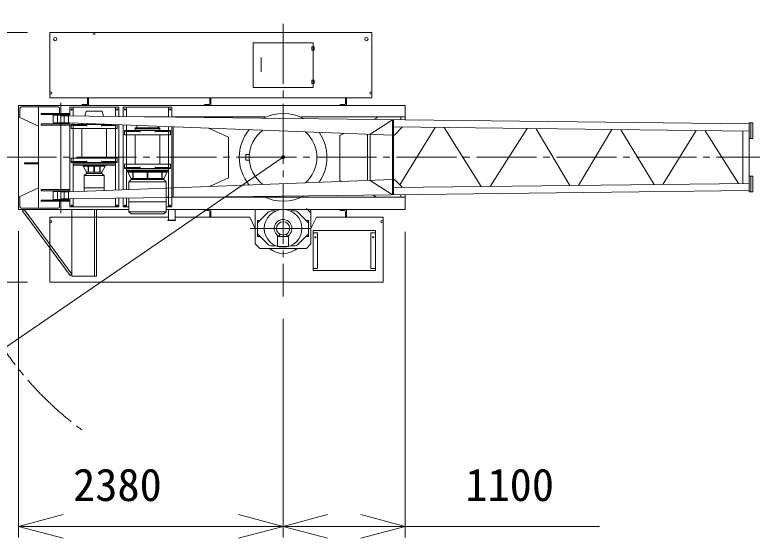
# Model space of a CAD drawing. Units: millimetres, scale not verified. Extents: x -17582 to 17444, y -25751 to 25749.
# Drawn here: x -13342 to -6705, y 17515 to 22228 of the extents above; entities that cross this region are included whole.
import ezdxf
from ezdxf.enums import TextEntityAlignment as Align

# ---------------------------------------------------------------- set-up
doc = ezdxf.new("R2010")
doc.units = ezdxf.units.MM
doc.header["$LTSCALE"] = 60
doc.header["$PDMODE"] = 32
doc.header["$PDSIZE"] = 30
doc.linetypes.add('CHAIN2', pattern=[12, 9, -1, 1, -1])
for name, color, linetype, lineweight in [('0-3_05 寸法', 7, 'Continuous', 18), ('0-4_10 当社外形線', 7, 'Continuous', 18), ('0-5_12 当社中心線', 7, 'CHAIN2', 18)]:
    doc.layers.add(name, color=color, linetype=linetype, lineweight=lineweight)
doc.styles.add('ＭＳ ゴシック', font='')
doc.styles.get('ＭＳ ゴシック').set_extended_font_data('MS Gothic')

msp = doc.modelspace()

# ---------------------------------------------------------------- linework, layer by layer
at = {"layer": '0-3_05 寸法'}
for p, q in [((-13226.8, 22069.62), (-16408.86, 22069.62)), ((-10926.8, 20944.62), (-13443.3, 19221.34)), ((-13306.8, 20278.89), (-13306.8, 18501.15)), ((-13306.8, 20274.62), (-13306.8, 17522.18)), ((-9826.8, 20274.62), (-9826.8, 17522.18)), ((-13226.8, 19819.62), (-16408.86, 19819.62)), ((-10926.8, 19490.59), (-10926.8, 17522.18)), ((-10926.8, 19490.59), (-10926.8, 17522.18)), ((-13306.8, 17622.18), (-12906.8, 17622.18)), ((-11326.8, 17622.18), (-12906.8, 17622.18)), ((-10926.8, 17622.18), (-11326.8, 17622.18)), ((-10926.8, 17622.18), (-10526.8, 17622.18)), ((-10526.8, 17622.18), (-10226.8, 17622.18)), ((-9826.8, 17622.18), (-10226.8, 17622.18)), ((-9826.8, 17622.18), (-8080.13, 17622.18))]:
    msp.add_line(p, q, dxfattribs=at)
for points in [[(-12906.8, 17515.01), (-13306.8, 17622.18), (-12906.8, 17729.36)], [(-11326.8, 17729.36), (-10926.8, 17622.18), (-11326.8, 17515.01)], [(-10526.8, 17515.01), (-10926.8, 17622.18), (-10526.8, 17729.36)], [(-10226.8, 17729.36), (-9826.8, 17622.18), (-10226.8, 17515.01)]]:
    msp.add_lwpolyline(points, dxfattribs=at)
at = {"layer": '0-4_10 当社外形線'}
for p, q in [((-11123.19, 21843.52), (-11123.19, 21715.12)), ((-12685.8, 21473.62), (-12685.8, 21427.62)), ((-12676.8, 21409.62), (-12676.8, 21479.62)), ((-11586.73, 21473.62), (-11586.73, 21427.62)), ((-11577.73, 21409.62), (-11577.73, 21479.62)), ((-10365.8, 21473.62), (-10365.8, 21427.62)), ((-10356.8, 21409.62), (-10356.8, 21479.62)), ((-13294.8, 21385.62), (-13294.8, 21318.62)), ((-13205.8, 21397.62), (-13282.8, 21397.62)), ((-13205.8, 21397.62), (-13027.8, 21397.62)), ((-13126.8, 21224.62), (-13126.8, 21397.62)), ((-13027.8, 21397.62), (-12950.8, 21397.62)), ((-12938.8, 21385.62), (-12938.8, 21339.62)), ((-12814.8, 21394.62), (-12434.8, 21394.62)), ((-12736.8, 21412.62), (-12736.8, 21409.62)), ((-12694.8, 21418.62), (-12730.8, 21418.62)), ((-12334.8, 21394.62), (-11958.8, 21394.62)), ((-11637.73, 21412.62), (-11637.73, 21409.62)), ((-11595.73, 21418.62), (-11631.73, 21418.62)), ((-10416.8, 21412.62), (-10416.8, 21409.62)), ((-10374.8, 21418.62), (-10410.8, 21418.62)), ((-12956.8, 21253.62), (-12956.8, 21323.62)), ((-12938.8, 21329.62), (-12938.8, 21323.62)), ((-12926.8, 21318.62), (-6732.8, 21244.62)), ((-12926.8, 21309.62), (-12926.8, 21245.02)), ((-12896.8, 21253.62), (-12896.8, 21323.62)), ((-12856.8, 21255.92), (-12856.8, 21318.62)), ((-12697.9, 21356.12), (-12710.56, 21316.02)), ((-12626.8, 21359.62), (-12693.13, 21359.62)), ((-12626.8, 21359.62), (-12560.46, 21359.62)), ((-12555.69, 21356.12), (-12542.4, 21314.02)), ((-11958.8, 21309.62), (-12173.47, 21309.62)), ((-11089.35, 21309.62), (-11928.8, 21309.62)), ((-11916.8, 21306.62), (-11916.8, 21309.62)), ((-11820.83, 21309.62), (-11811.38, 21305.32)), ((-9826.8, 21309.62), (-10764.24, 21309.62)), ((-10072.32, 21309.92), (-10108.57, 21285.02)), ((-9866.8, 21282.12), (-9866.8, 21309.62)), ((-12844.8, 20633.82), (-12844.8, 21255.52)), ((-12741.8, 21241.12), (-12829.8, 21241.12)), ((-12814.8, 21254.32), (-12814.8, 20634.92)), ((-12626.8, 21241.12), (-12741.8, 21241.12)), ((-12736.8, 21251.42), (-12736.8, 21246.12)), ((-12626.8, 21241.12), (-12511.8, 21241.12)), ((-12511.8, 21241.12), (-12468.67, 21241.12)), ((-12434.8, 21239.82), (-12434.8, 20649.42)), ((-12404.8, 20650.62), (-12404.8, 21238.72)), ((-10141.8, 21152.32), (-9941.8, 21283.02)), ((-9941.8, 20606.32), (-9941.8, 21283.02)), ((-9933.8, 21282.92), (-9933.8, 20606.42)), ((-12926.8, 21235.02), (-12926.8, 20654.22)), ((-12819.8, 21231.12), (-12697.39, 21231.12)), ((-12741.8, 21204.62), (-12511.8, 21204.62)), ((-12736.8, 21199.62), (-12736.8, 21069.62)), ((-12433.8, 21231.12), (-12556.2, 21231.12)), ((-12516.8, 21199.62), (-12516.8, 21069.62)), ((-12364.8, 20652.12), (-12364.8, 21237.22)), ((-12261.8, 21186.12), (-12349.8, 21186.12)), ((-12339.8, 21176.12), (-12217.39, 21176.12)), ((-12334.8, 21236.02), (-12334.8, 20843.12)), ((-12146.8, 21186.12), (-12261.8, 21186.12)), ((-12256.8, 21199.62), (-12256.8, 21191.12)), ((-12146.8, 21186.12), (-12031.8, 21186.12)), ((-11953.8, 21176.12), (-12076.2, 21176.12)), ((-12036.8, 21199.62), (-12036.8, 21191.12)), ((-12031.8, 21186.12), (-11943.8, 21186.12)), ((-11958.8, 21221.72), (-11958.8, 20843.12)), ((-11916.8, 20584.62), (-11916.8, 21220.02)), ((-6732.8, 21179.62), (-9933.8, 21217.92)), ((-9923.8, 21144.62), (-9853.8, 21214.62)), ((-9558.67, 21213.42), (-9877.17, 20698.02)), ((-9853.8, 21214.62), (-9853.8, 21216.92)), ((-9144.27, 20680.82), (-9477.71, 21212.42)), ((-8729.88, 21203.52), (-9062.08, 20681.82)), ((-8346.99, 20690.32), (-8650.06, 21202.52)), ((-7967.53, 21194.42), (-8269.5, 20691.32)), ((-7588.09, 20699.42), (-7888.92, 21193.42)), ((-7208.67, 21185.32), (-7508.33, 20700.42)), ((-6829.26, 20708.52), (-7127.72, 21184.32)), ((-6788.8, 21180.32), (-6788.8, 20709.02)), ((-12261.8, 21146.12), (-12031.8, 21146.12)), ((-12256.8, 21141.12), (-12256.8, 21014.62)), ((-12036.8, 21141.12), (-12036.8, 21014.62)), ((-10166.97, 20944.92), (-10166.85, 21153.22)), ((-10141.8, 21152.32), (-10141.8, 20737.02)), ((-9933.8, 21144.62), (-9923.8, 21144.62)), ((-6732.8, 20774.62), (-6732.8, 21114.62)), ((-12736.8, 20943.12), (-12736.8, 21069.62)), ((-12516.8, 20943.12), (-12516.8, 21069.62)), ((-12256.8, 20888.12), (-12256.8, 21014.62)), ((-12036.8, 20888.12), (-12036.8, 21014.62)), ((-12819.8, 20908.12), (-12697.39, 20908.12)), ((-12741.8, 20938.12), (-12511.8, 20938.12)), ((-12692.39, 20913.12), (-12692.39, 20913.22)), ((-12561.2, 20913.12), (-12561.2, 20913.22)), ((-12433.8, 20908.12), (-12556.2, 20908.12)), ((-10166.97, 20944.92), (-10166.85, 20736.02)), ((-12819.8, 20898.12), (-12829.8, 20898.12)), ((-12704.8, 20898.12), (-12819.8, 20898.12)), ((-12814.8, 20884.62), (-12704.8, 20884.62)), ((-12444.8, 20874.62), (-12814.8, 20874.62)), ((-12704.8, 20898.12), (-12429.8, 20898.12)), ((-12434.8, 20884.62), (-12704.8, 20884.62)), ((-12681.8, 20809.62), (-12681.8, 20864.62)), ((-12676.8, 20809.62), (-12676.8, 20864.62)), ((-12629.3, 20809.62), (-12629.3, 20864.62)), ((-12624.3, 20809.62), (-12624.3, 20864.62)), ((-12576.8, 20809.62), (-12576.8, 20864.62)), ((-12571.8, 20809.62), (-12571.8, 20864.62)), ((-12444.8, 20874.62), (-12434.8, 20874.62)), ((-12429.8, 20898.12), (-12423.8, 20898.12)), ((-12339.8, 20843.12), (-12349.8, 20843.12)), ((-12339.8, 20853.12), (-12217.39, 20853.12)), ((-12146.8, 20843.12), (-12339.8, 20843.12)), ((-12261.8, 20883.12), (-12031.8, 20883.12)), ((-12212.39, 20858.12), (-12212.39, 20858.22)), ((-12146.8, 20843.12), (-11953.8, 20843.12)), ((-12081.2, 20858.12), (-12081.2, 20858.22)), ((-11953.8, 20853.12), (-12076.2, 20853.12)), ((-11953.8, 20843.12), (-11943.8, 20843.12)), ((-12696.8, 20809.62), (-12696.8, 20799.62)), ((-12556.8, 20809.62), (-12556.8, 20799.62)), ((-12334.8, 20838.12), (-12334.8, 20653.22)), ((-12334.8, 20829.62), (-12146.8, 20829.62)), ((-12324.8, 20819.62), (-12334.8, 20819.62)), ((-12324.8, 20819.62), (-11968.8, 20819.62)), ((-12279.8, 20754.62), (-12279.8, 20809.62)), ((-12274.8, 20754.62), (-12274.8, 20809.62)), ((-12149.3, 20754.62), (-12149.3, 20809.62)), ((-12144.3, 20754.62), (-12144.3, 20809.62)), ((-12018.8, 20754.62), (-12018.8, 20809.62)), ((-12013.8, 20754.62), (-12013.8, 20809.62)), ((-11958.8, 20829.62), (-11958.8, 20838.12)), ((-12294.8, 20754.62), (-12294.8, 20744.62)), ((-11998.8, 20754.62), (-11998.8, 20744.62)), ((-9941.8, 20606.32), (-10141.8, 20737.02)), ((-9933.8, 20744.62), (-9923.8, 20744.62)), ((-6732.8, 20709.62), (-9933.8, 20671.42)), ((-9923.8, 20744.62), (-9853.8, 20674.62)), ((-13126.8, 20669.62), (-13126.8, 20486.62)), ((-6732.8, 20644.62), (-12926.8, 20570.62)), ((-12926.8, 20644.22), (-12926.8, 20584.62)), ((-9853.8, 20674.62), (-9853.8, 20672.32)), ((-13294.8, 20498.62), (-13294.8, 20575.62)), ((-12956.8, 20635.62), (-12956.8, 20565.62)), ((-12896.8, 20635.62), (-12896.8, 20565.62)), ((-12856.8, 20633.32), (-12856.8, 20570.62)), ((-12314.8, 20494.12), (-12314.8, 20577.92)), ((-11978.8, 20584.62), (-11958.8, 20584.62)), ((-11928.8, 20584.62), (-9826.8, 20584.62)), ((-10086.85, 20584.92), (-10114.93, 20604.22)), ((-9866.8, 20584.62), (-9866.8, 20607.22)), ((-12938.8, 20498.62), (-12938.8, 20549.62)), ((-12314.8, 20544.42), (-11978.8, 20544.42)), ((-13205.8, 20486.62), (-13282.8, 20486.62)), ((-12826.8, 19892.52), (-13256.56, 20474.62)), ((-13205.8, 20486.62), (-13027.8, 20486.62)), ((-13027.8, 20486.62), (-12950.8, 20486.62)), ((-12814.8, 20499.62), (-12434.8, 20499.62)), ((-12334.8, 20499.62), (-12314.8, 20499.62)), ((-12314.8, 20454.42), (-12314.8, 20494.12)), ((-11978.8, 20499.62), (-11958.8, 20499.62)), ((-11978.8, 20454.42), (-11978.8, 20494.12)), ((-11958.8, 20474.62), (-11958.8, 20379.62)), ((-11958.8, 20474.62), (-11958.8, 20379.62)), ((-11898.8, 20379.62), (-11898.8, 20474.62)), ((-11637.73, 20471.62), (-11637.73, 20474.62)), ((-11595.73, 20465.62), (-11631.73, 20465.62)), ((-11586.73, 20410.62), (-11586.73, 20456.62)), ((-11176.8, 20474.62), (-11176.8, 20164.62)), ((-11002, 20461.62), (-11035.67, 20461.42)), ((-10851.59, 20461.62), (-10817.92, 20461.42)), ((-10716.8, 20484.62), (-10676.8, 20444.62)), ((-10676.8, 20164.62), (-10676.8, 20474.62)), ((-10416.8, 20471.62), (-10416.8, 20474.62)), ((-10374.8, 20465.62), (-10410.8, 20465.62)), ((-10365.8, 20410.62), (-10365.8, 20456.62)), ((-11898.8, 20379.62), (-11898.8, 20414.62)), ((-11226.8, 20404.62), (-11898.8, 20404.62)), ((-11176.8, 20304.62), (-11226.8, 20404.62)), ((-10676.8, 20304.62), (-10626.8, 20404.62)), ((-10960.66, 20232.12), (-10960.66, 20255.22)), ((-10892.94, 20232.12), (-10892.94, 20255.12)), ((-11136.8, 20124.62), (-11176.8, 20164.62)), ((-11002, 20147.72), (-11035.67, 20147.92)), ((-10851.59, 20147.72), (-10817.92, 20147.92))]:
    msp.add_line(p, q, dxfattribs=at)
for points in [[(-13026.8, 21479.62), (-10126.8, 21479.62), (-10126.8, 22069.62), (-13026.8, 22069.62)], [(-11196.8, 21574.62), (-10656.8, 21574.62), (-10656.8, 21974.62), (-11196.8, 21974.62)], [(-10666.8, 21939.62), (-10646.8, 21939.62), (-10646.8, 21909.62), (-10666.8, 21909.62)], [(-10666.8, 21609.62), (-10646.8, 21609.62), (-10646.8, 21639.62), (-10666.8, 21639.62)], [(-6732.8, 21254.62), (-6716.8, 21254.62), (-6716.8, 21114.62), (-6732.8, 21114.62)], [(-6700.8, 21254.62), (-6716.8, 21254.62), (-6716.8, 21114.62), (-6700.8, 21114.62)], [(-6732.8, 20634.62), (-6716.8, 20634.62), (-6716.8, 20774.62), (-6732.8, 20774.62)], [(-6700.8, 20634.62), (-6716.8, 20634.62), (-6716.8, 20774.62), (-6700.8, 20774.62)], [(-11963.8, 20374.62), (-11893.8, 20374.62), (-11893.8, 20379.62), (-11963.8, 20379.62)], [(-11963.8, 20374.62), (-11893.8, 20374.62), (-11893.8, 20379.62), (-11963.8, 20379.62)], [(-10656.71, 19924.92), (-10096.71, 19924.92), (-10096.71, 20284.92), (-10656.71, 20284.92)], [(-10976.8, 20142.12), (-10876.8, 20142.12), (-10876.8, 20232.12), (-10976.8, 20232.12)]]:
    msp.add_lwpolyline(points, close=True, dxfattribs=at)
for points in [[(-9826.8, 21281.62), (-9826.8, 21409.62), (-13306.8, 21409.62), (-13306.8, 20474.62), (-12314.8, 20474.62)], [(-13303.8, 21309.62), (-13306.8, 21309.62), (-13306.8, 21409.62), (-13196.8, 21409.62)], [(-12926.8, 21339.62), (-12926.8, 21409.62), (-13036.8, 21409.62)], [(-12844.8, 21317.62), (-12844.8, 21394.62), (-12814.8, 21394.62), (-12814.8, 21317.32)], [(-12404.8, 21312.42), (-12404.8, 21394.62), (-12434.8, 21394.62), (-12434.8, 21312.72)], [(-12364.8, 21311.92), (-12364.8, 21394.62), (-12334.8, 21394.62), (-12334.8, 21311.62)], [(-11928.8, 21306.72), (-11928.8, 21394.62), (-11958.8, 21394.62), (-11958.8, 21307.12)], [(-13306.8, 21309.62), (-13126.8, 21224.62), (-13126.8, 20669.62), (-13306.8, 20584.62)], [(-12844.8, 21339.62), (-13104.42, 21339.62), (-13104.42, 21329.62), (-12844.8, 21329.62)], [(-12856.8, 21318.62), (-12856.8, 21323.62), (-12996.8, 21323.62), (-12996.8, 21253.62), (-12856.8, 21253.62), (-12856.8, 21255.92)], [(-12929.8, 21309.62), (-12926.8, 21309.62), (-12926.8, 21329.62)], [(-9941.8, 21144.62), (-12926.8, 21258.62), (-12926.8, 21318.62)], [(-12844.8, 21245.02), (-13104.42, 21245.02), (-13104.42, 21235.02), (-12844.8, 21235.02)], [(-12834.8, 21236.12), (-12834.8, 21204.62), (-12741.8, 21204.62)], [(-12418.8, 21236.12), (-12418.8, 21204.62), (-12511.8, 21204.62)], [(-12354.8, 21181.12), (-12354.8, 21146.12), (-12261.8, 21146.12)], [(-12246.8, 21209.62), (-12256.8, 21209.62), (-12256.8, 21199.62), (-12146.8, 21199.62)], [(-12239.61, 21232.42), (-12246.8, 21209.62), (-12146.8, 21209.62)], [(-12051.71, 21225.22), (-12046.8, 21209.62), (-12146.8, 21209.62)], [(-12046.8, 21209.62), (-12036.8, 21209.62), (-12036.8, 21199.62), (-12146.8, 21199.62)], [(-11938.8, 21181.12), (-11938.8, 21146.12), (-12031.8, 21146.12)], [(-11958.8, 20819.62), (-11958.8, 20499.62), (-11928.8, 20499.62), (-11928.8, 21220.52)], [(-11598.67, 21207.92), (-11416.8, 21124.62), (-11416.8, 20759.62), (-11590.55, 20681.72)], [(-10375.68, 21161.22), (-10416.8, 21141.62), (-10416.8, 20941.62)], [(-12834.8, 20903.12), (-12834.8, 20938.12), (-12741.8, 20938.12)], [(-12418.8, 20903.12), (-12418.8, 20938.12), (-12511.8, 20938.12)], [(-11230.57, 20969.62), (-11261.6, 20969.62), (-11261.6, 20919.62), (-11230.57, 20919.62)], [(-10395.98, 20727.32), (-10416.8, 20736.62), (-10416.8, 20941.62)], [(-13126.8, 20895.62), (-13254.32, 20895.62), (-13254.32, 20885.62), (-13126.8, 20885.62)], [(-12726.8, 20874.62), (-12726.8, 20864.62), (-12626.8, 20864.62)], [(-12726.8, 20864.62), (-12696.8, 20809.62), (-12626.8, 20809.62)], [(-12526.8, 20874.62), (-12526.8, 20864.62), (-12626.8, 20864.62)], [(-12526.8, 20864.62), (-12556.8, 20809.62), (-12626.8, 20809.62)], [(-12354.8, 20848.12), (-12354.8, 20883.12), (-12261.8, 20883.12)], [(-11938.8, 20848.12), (-11938.8, 20883.12), (-12031.8, 20883.12)], [(-12716.8, 20779.62), (-12696.8, 20799.62), (-12626.8, 20799.62)], [(-12716.8, 20669.62), (-12716.8, 20779.62), (-12626.8, 20779.62)], [(-12536.8, 20779.62), (-12556.8, 20799.62), (-12626.8, 20799.62)], [(-12536.8, 20669.62), (-12536.8, 20779.62), (-12626.8, 20779.62)], [(-12324.8, 20819.62), (-12324.8, 20809.62), (-12146.8, 20809.62)], [(-12324.8, 20809.62), (-12294.8, 20754.62), (-12146.8, 20754.62)], [(-11968.8, 20819.62), (-11958.8, 20819.62), (-11958.8, 20829.62), (-12146.8, 20829.62)], [(-11968.8, 20819.62), (-11968.8, 20809.62), (-12146.8, 20809.62)], [(-11968.8, 20809.62), (-11998.8, 20754.62), (-12146.8, 20754.62)], [(-12926.8, 20570.62), (-12926.8, 20630.62), (-9941.8, 20744.62)], [(-12314.8, 20724.62), (-12294.8, 20744.62), (-12146.8, 20744.62)], [(-12314.8, 20654.02), (-12314.8, 20724.62), (-12146.8, 20724.62)], [(-11978.8, 20724.62), (-11998.8, 20744.62), (-12146.8, 20744.62)], [(-11978.8, 20494.12), (-11978.8, 20724.62), (-12146.8, 20724.62)], [(-12844.8, 20644.22), (-13104.42, 20644.22), (-13104.42, 20654.22), (-12844.8, 20654.22)], [(-12716.8, 20638.62), (-12716.8, 20669.62), (-12626.8, 20669.62)], [(-12536.8, 20645.52), (-12536.8, 20669.62), (-12626.8, 20669.62)], [(-13303.8, 20584.62), (-13306.8, 20584.62), (-13306.8, 20474.62), (-13196.8, 20474.62)], [(-12856.8, 20570.62), (-12856.8, 20565.62), (-12996.8, 20565.62), (-12996.8, 20635.62), (-12856.8, 20635.62), (-12856.8, 20633.32)], [(-12434.8, 20576.52), (-12434.8, 20499.62), (-12404.8, 20499.62), (-12404.8, 20576.92)], [(-12334.8, 20577.72), (-12334.8, 20499.62), (-12364.8, 20499.62), (-12364.8, 20577.32)], [(-11978.8, 20474.62), (-9826.8, 20474.62), (-9826.8, 20607.72)], [(-12844.8, 20549.62), (-13104.42, 20549.62), (-13104.42, 20559.62), (-12844.8, 20559.62)], [(-12926.8, 20549.62), (-12926.8, 20474.62), (-13036.8, 20474.62)], [(-12814.8, 20572.02), (-12814.8, 20499.62), (-12844.8, 20499.62), (-12844.8, 20571.62)], [(-13256.56, 20474.62), (-13272.65, 20462.72), (-12842.89, 19880.62), (-12826.8, 19892.52)], [(-12826.8, 20474.62), (-12826.8, 19874.62), (-12624.8, 19874.62), (-12624.8, 20474.62)], [(-12606.8, 20474.62), (-12606.8, 19874.62), (-12624.8, 19874.62)], [(-12146.8, 20434.42), (-12294.8, 20434.42), (-12314.8, 20454.42), (-12146.8, 20454.42)], [(-12146.8, 20434.42), (-11998.8, 20434.42), (-11978.8, 20454.42), (-12146.8, 20454.42)], [(-11577.73, 20474.62), (-11577.73, 20404.62), (-11580.73, 20404.62)], [(-11057.12, 20452.42), (-11156.8, 20354.62), (-11156.8, 20304.62)], [(-10796.47, 20452.42), (-10696.8, 20354.62), (-10696.8, 20304.62)], [(-10356.8, 20474.62), (-10356.8, 20404.62), (-10359.8, 20404.62)], [(-11958.8, 20404.62), (-13026.8, 20404.62), (-13026.8, 19819.62), (-10026.8, 19819.62), (-10026.8, 20404.62), (-10626.8, 20404.62)], [(-11134.81, 20377.12), (-11156.8, 20377.12), (-11156.8, 20354.62)], [(-10718.78, 20377.12), (-10696.8, 20377.12), (-10696.8, 20354.62)], [(-11057.12, 20156.92), (-11156.8, 20254.62), (-11156.8, 20304.62)], [(-11134.81, 20232.12), (-11156.8, 20232.12), (-11156.8, 20254.62)], [(-10796.47, 20156.92), (-10696.8, 20254.62), (-10696.8, 20304.62)], [(-10718.78, 20232.12), (-10696.8, 20232.12), (-10696.8, 20254.62)], [(-10656.71, 20264.92), (-10616.71, 20264.92), (-10616.71, 19944.92), (-10656.71, 19944.92)], [(-10096.71, 20264.92), (-10136.71, 20264.92), (-10136.71, 19944.92), (-10096.71, 19944.92)], [(-11176.8, 20164.62), (-11136.8, 20124.62), (-10716.8, 20124.62), (-10676.8, 20164.62)]]:
    msp.add_lwpolyline(points, dxfattribs=at)
for centre, radius in [((-12626.8, 22059.62), 10), ((-12976.8, 22009.62), 15), ((-10176.8, 22009.62), 15), ((-13016.8, 21524.62), 10), ((-10136.8, 21524.62), 10), ((-12829.8, 21374.62), 5), ((-12419.8, 21374.62), 5), ((-12349.8, 21374.62), 5), ((-11943.8, 21374.62), 5), ((-12829.8, 20509.62), 5), ((-12419.8, 20509.62), 5), ((-12349.8, 20509.62), 5), ((-11943.8, 20509.62), 5), ((-10926.8, 20304.62), 170), ((-13016.8, 20364.62), 10), ((-10926.8, 20304.62), 60), ((-10036.8, 20364.62), 10), ((-10636.71, 20224.92), 5), ((-10116.71, 20224.92), 5)]:
    msp.add_circle(centre, radius, dxfattribs=at)
for centre, radius, start, end in [((-12679.8, 21473.62), 6, 90, 180), ((-11580.73, 21473.62), 6, 90, 180), ((-10359.8, 21473.62), 6, 90, 180), ((-13282.8, 21385.62), 12, 90, 180), ((-12950.8, 21385.62), 12, 0, 90), ((-12730.8, 21412.62), 6, 90, 180), ((-12694.8, 21427.62), 9, 270, 0), ((-11631.73, 21412.62), 6, 90, 180), ((-11595.73, 21427.62), 9, 270, 0), ((-10410.8, 21412.62), 6, 90, 180), ((-10374.8, 21427.62), 9, 270, 0), ((-13303.8, 21318.62), 9, 270, 0), ((-12693.13, 21354.62), 5, 90, 162.474), ((-12560.46, 21354.62), 5, 17.5256, 90), ((-10926.8, 20944.62), 395, 61.7251, 116.906), ((-12829.8, 21236.12), 5, 90, 180), ((-12819.8, 21241.12), 10, 180, 270), ((-12741.8, 21246.12), 5, 270, 0), ((-12511.8, 21246.12), 5, 219.888, 270), ((-12433.8, 21241.12), 10, 270, 350.166), ((-12423.8, 21236.12), 5, 0, 38.8692), ((-12741.8, 21199.62), 5, 0, 90), ((-12697.39, 21226.12), 5, 0, 90), ((-12556.2, 21226.12), 5, 90, 180), ((-12511.8, 21199.62), 5, 90, 180), ((-12349.8, 21181.12), 5, 90, 180), ((-12339.8, 21186.12), 10, 180, 270), ((-12261.8, 21191.12), 5, 270, 0), ((-12217.39, 21171.12), 5, 0, 90), ((-12076.2, 21171.12), 5, 90, 180), ((-12031.8, 21191.12), 5, 180, 270), ((-11953.8, 21186.12), 10, 270, 0), ((-11943.8, 21181.12), 5, 0, 90), ((-10926.8, 20944.62), 395, 140.863, 219.137), ((-10926.8, 20944.62), 304.8, 126.871, 233.129), ((-10926.8, 20944.62), 304.8, 311.245, 48.7551), ((-12261.8, 21141.12), 5, 0, 90), ((-12031.8, 21141.12), 5, 90, 180), ((-10926.8, 20944.62), 395, 325.237, 34.7633), ((-12819.8, 20898.12), 10, 90, 180), ((-12741.8, 20943.12), 5, 270, 0), ((-12697.39, 20913.12), 5, 270, 0), ((-12556.2, 20913.12), 5, 180, 270), ((-12511.8, 20943.12), 5, 180, 270), ((-12433.8, 20898.12), 10, 0, 90), ((-12829.8, 20903.12), 5, 180, 270), ((-12819.8, 20893.12), 5, 0, 90), ((-12429.8, 20893.12), 5, 90, 180), ((-12423.8, 20903.12), 5, 270, 0), ((-12349.8, 20848.12), 5, 180, 270), ((-12339.8, 20843.12), 10, 90, 180), ((-12339.8, 20838.12), 5, 0, 90), ((-12261.8, 20888.12), 5, 270, 0), ((-12217.39, 20858.12), 5, 270, 0), ((-12076.2, 20858.12), 5, 180, 270), ((-12031.8, 20888.12), 5, 180, 270), ((-11953.8, 20838.12), 5, 90, 180), ((-11953.8, 20843.12), 10, 0, 90), ((-11943.8, 20848.12), 5, 270, 0), ((-13303.8, 20575.62), 9, 0, 90), ((-10926.8, 20944.62), 395, 243.094, 298.275), ((-13282.8, 20498.62), 12, 180, 270), ((-12950.8, 20498.62), 12, 270, 0), ((-11631.73, 20471.62), 6, 180, 270), ((-11595.73, 20456.62), 9, 0, 90), ((-11035.67, 20431.42), 30, 90, 135.639), ((-11001.97, 20456.62), 5, 30.6333, 90.3437), ((-10851.62, 20456.62), 5, 89.6563, 149.367), ((-10817.92, 20431.42), 30, 44.3612, 90), ((-10410.8, 20471.62), 6, 180, 270), ((-10374.8, 20456.62), 9, 0, 90), ((-11580.73, 20410.62), 6, 180, 270), ((-10926.8, 20304.62), 80, 295.04, 244.96), ((-10359.8, 20410.62), 6, 180, 270), ((-11035.67, 20177.92), 30, 224.361, 270), ((-10925.13, 20279.42), 200, 230.712, 309.288), ((-11001.97, 20152.72), 5, 269.656, 329.367), ((-10851.62, 20152.72), 5, 210.633, 270.344), ((-10817.92, 20177.92), 30, 270, 315.639)]:
    msp.add_arc(centre, radius, start, end, dxfattribs=at)
msp.add_point((-10926.8, 20944.62), dxfattribs=at)
at = {"layer": '0-5_12 当社中心線'}
for p, q in [((-10926.8, 22145.85), (-10926.8, 19690.59)), ((-12926.8, 21435.22), (-12926.8, 20440.72)), ((-14225.15, 20944.62), (4318.4, 20944.62)), ((-11223.97, 20304.62), (-10629.62, 20304.62))]:
    msp.add_line(p, q, dxfattribs=at)
msp.add_arc((-10926.8, 20944.62), 3050, 126.46236, 233.53764, dxfattribs=at)

# ---------------------------------------------------------------- texts
at = {"layer": '0-3_05 寸法', "style": 'ＭＳ ゴシック'}
for s, p in [('2380', (-12816.8, 17762.18)), ('1100', (-9286.8, 17762.18))]:
    msp.add_text(s, height=293.3, dxfattribs=at).set_placement(p, align=Align.BOTTOM_LEFT)

doc.saveas('drawing.dxf')
